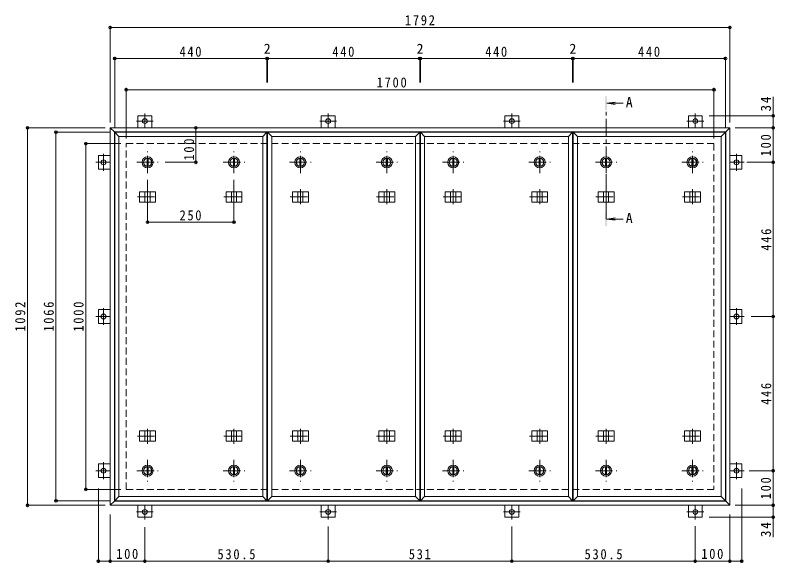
# Model space of a CAD drawing. Units: millimetres at full size, sheet at 1:10. Extents: x -2570 to 2311, y -1962 to 1296.
# Drawn here: x -2358 to -161, y -288 to 1296 of the extents above; entities that cross this region are included whole.
import ezdxf
from ezdxf.enums import TextEntityAlignment as Align

# ---------------------------------------------------------------- set-up
doc = ezdxf.new("R2010")
doc.units = ezdxf.units.MM
doc.header["$LTSCALE"] = 10
doc.header["$PDMODE"] = 32
doc.header["$PDSIZE"] = 8
doc.linetypes.add('CHAIN1', pattern=[8, 5, -1, 1, -1])
doc.linetypes.add('DASHED2', pattern=[3, 2, -1])
for name, color, linetype, lineweight in [('0-1_躯体', 2, 'DASHED2', 9), ('0-2_仕上', 3, 'Continuous', 9), ('0-3_建具', 4, 'Continuous', 9), ('0-5_寸法', 4, 'Continuous', 9), ('0-C', 2, 'Continuous', 9), ('0-E', 3, 'Continuous', 9), ('0-F', 7, 'Continuous', 9)]:
    doc.layers.add(name, color=color, linetype=linetype, lineweight=lineweight)
doc.styles.add('ＭＳ ゴシック', font='')
doc.styles.get('ＭＳ ゴシック').set_extended_font_data('MS Gothic')

msp = doc.modelspace()

# ---------------------------------------------------------------- linework, layer by layer
at = {"layer": '0-1_躯体'}
for p, q in [((-2036.8, 924.52), (-336.8, 924.52)), ((-2036.8, -75.48), (-2036.8, 924.52)), ((-336.8, 924.52), (-336.8, -75.48)), ((-336.8, -75.48), (-2036.8, -75.48))]:
    msp.add_line(p, q, dxfattribs=at)
at = {"layer": '0-2_仕上'}
for p, q in [((-2069.8, 957.52), (-2057.8, 945.52)), ((-2069.8, 957.52), (-1629.8, 957.52)), ((-2069.8, -108.48), (-2069.8, 957.52)), ((-2057.8, 945.52), (-1641.8, 945.52)), ((-2057.8, -96.48), (-2057.8, 945.52)), ((-1641.8, 945.52), (-1629.8, 957.52)), ((-1641.8, -96.48), (-1641.8, 945.52)), ((-1629.8, -108.48), (-1629.8, 957.52)), ((-1627.8, 957.52), (-1615.8, 945.52)), ((-1627.8, 957.52), (-1187.8, 957.52)), ((-1627.8, -108.48), (-1627.8, 957.52)), ((-1615.8, 945.52), (-1199.8, 945.52)), ((-1615.8, -96.48), (-1615.8, 945.52)), ((-1199.8, 945.52), (-1187.8, 957.52)), ((-1199.8, -96.48), (-1199.8, 945.52)), ((-1187.8, -108.48), (-1187.8, 957.52)), ((-1185.8, 957.52), (-1173.8, 945.52)), ((-1185.8, 957.52), (-745.8, 957.52)), ((-1185.8, -108.48), (-1185.8, 957.52)), ((-1173.8, 945.52), (-757.8, 945.52)), ((-1173.8, -96.48), (-1173.8, 945.52)), ((-757.8, 945.52), (-745.8, 957.52)), ((-757.8, -96.48), (-757.8, 945.52)), ((-745.8, -108.48), (-745.8, 957.52)), ((-743.8, 957.52), (-731.8, 945.52)), ((-743.8, 957.52), (-303.8, 957.52)), ((-743.8, -108.48), (-743.8, 957.52)), ((-731.8, 945.52), (-315.8, 945.52)), ((-731.8, -96.48), (-731.8, 945.52)), ((-315.8, 945.52), (-303.8, 957.52)), ((-315.8, -96.48), (-315.8, 945.52)), ((-303.8, -108.48), (-303.8, 957.52)), ((-2069.8, -108.48), (-2057.8, -96.48)), ((-1629.8, -108.48), (-2069.8, -108.48)), ((-1627.8, -108.48), (-1615.8, -96.48)), ((-1187.8, -108.48), (-1627.8, -108.48)), ((-1185.8, -108.48), (-1173.8, -96.48)), ((-745.8, -108.48), (-1185.8, -108.48)), ((-743.8, -108.48), (-731.8, -96.48)), ((-303.8, -108.48), (-743.8, -108.48))]:
    msp.add_line(p, q, dxfattribs=at)
for points in [[(-1629.8, -108.48), (-1641.8, -96.48), (-2057.8, -96.48)], [(-1187.8, -108.48), (-1199.8, -96.48), (-1615.8, -96.48)], [(-745.8, -108.48), (-757.8, -96.48), (-1173.8, -96.48)], [(-303.8, -108.48), (-315.8, -96.48), (-731.8, -96.48)]]:
    msp.add_lwpolyline(points, dxfattribs=at)
at = {"layer": '0-3_建具', "color": 2}
for p, q in [((-2082.8, 970.52), (-2070.8, 958.52)), ((-2082.8, 970.52), (-290.8, 970.52)), ((-2082.8, -121.48), (-2082.8, 970.52)), ((-302.8, 958.52), (-290.8, 970.52)), ((-290.8, 970.52), (-290.8, -121.48)), ((-2070.8, 958.52), (-302.8, 958.52)), ((-2070.8, -109.48), (-2070.8, 958.52)), ((-302.8, -109.48), (-302.8, 958.52)), ((-2070.8, -109.48), (-2082.8, -121.48)), ((-302.8, -109.48), (-2070.8, -109.48)), ((-302.8, -109.48), (-290.8, -121.48)), ((-290.8, -121.48), (-2082.8, -121.48))]:
    msp.add_line(p, q, dxfattribs=at)
at = {"layer": '0-3_建具', "linetype": 'CHAIN1'}
for p, q in [((-1974.8, 792.63), (-1974.8, 749.4)), ((-1724.8, 792.63), (-1724.8, 749.4)), ((-1532.8, 792.63), (-1532.8, 749.4)), ((-1282.8, 792.63), (-1282.8, 749.4)), ((-1090.8, 792.63), (-1090.8, 749.4)), ((-840.8, 792.63), (-840.8, 749.4)), ((-648.8, 792.63), (-648.8, 749.4)), ((-398.8, 792.63), (-398.8, 749.4)), ((-2004.21, 770.52), (-1945.39, 770.52)), ((-1754.21, 770.52), (-1695.39, 770.52)), ((-1562.21, 770.52), (-1503.39, 770.52)), ((-1312.21, 770.52), (-1253.39, 770.52)), ((-1120.21, 770.52), (-1061.39, 770.52)), ((-870.21, 770.52), (-811.39, 770.52)), ((-678.21, 770.52), (-619.39, 770.52)), ((-428.21, 770.52), (-369.39, 770.52)), ((-1974.8, 56.4), (-1974.8, 99.64)), ((-1724.8, 56.4), (-1724.8, 99.64)), ((-1532.8, 56.4), (-1532.8, 99.64)), ((-1282.8, 56.4), (-1282.8, 99.64)), ((-1090.8, 56.4), (-1090.8, 99.64)), ((-840.8, 56.4), (-840.8, 99.64)), ((-648.8, 56.4), (-648.8, 99.64)), ((-398.8, 56.4), (-398.8, 99.64)), ((-2004.21, 78.52), (-1945.39, 78.52)), ((-1754.21, 78.52), (-1695.39, 78.52)), ((-1562.21, 78.52), (-1503.39, 78.52)), ((-1312.21, 78.52), (-1253.39, 78.52)), ((-1120.21, 78.52), (-1061.39, 78.52)), ((-870.21, 78.52), (-811.39, 78.52)), ((-678.21, 78.52), (-619.39, 78.52)), ((-428.21, 78.52), (-369.39, 78.52))]:
    msp.add_line(p, q, dxfattribs=at)
at = {"layer": '0-3_建具'}
for p, q in [((-1997.89, 785.52), (-1997.89, 755.52)), ((-1997.89, 785.52), (-1951.71, 785.52)), ((-1982.3, 785.52), (-1982.3, 755.52)), ((-1967.3, 785.52), (-1967.3, 755.52)), ((-1951.71, 785.52), (-1951.71, 755.52)), ((-1747.89, 785.52), (-1747.89, 755.52)), ((-1747.89, 785.52), (-1701.71, 785.52)), ((-1732.3, 785.52), (-1732.3, 755.52)), ((-1717.3, 785.52), (-1717.3, 755.52)), ((-1701.71, 785.52), (-1701.71, 755.52)), ((-1555.89, 785.52), (-1555.89, 755.52)), ((-1555.89, 785.52), (-1509.71, 785.52)), ((-1540.3, 785.52), (-1540.3, 755.52)), ((-1525.3, 785.52), (-1525.3, 755.52)), ((-1509.71, 785.52), (-1509.71, 755.52)), ((-1305.89, 785.52), (-1305.89, 755.52)), ((-1305.89, 785.52), (-1259.71, 785.52)), ((-1290.3, 785.52), (-1290.3, 755.52)), ((-1275.3, 785.52), (-1275.3, 755.52)), ((-1259.71, 785.52), (-1259.71, 755.52)), ((-1113.89, 785.52), (-1113.89, 755.52)), ((-1113.89, 785.52), (-1067.71, 785.52)), ((-1098.3, 785.52), (-1098.3, 755.52)), ((-1083.3, 785.52), (-1083.3, 755.52)), ((-1067.71, 785.52), (-1067.71, 755.52)), ((-863.89, 785.52), (-863.89, 755.52)), ((-863.89, 785.52), (-817.71, 785.52)), ((-848.3, 785.52), (-848.3, 755.52)), ((-833.3, 785.52), (-833.3, 755.52)), ((-817.71, 785.52), (-817.71, 755.52)), ((-671.89, 785.52), (-671.89, 755.52)), ((-671.89, 785.52), (-625.71, 785.52)), ((-656.3, 785.52), (-656.3, 755.52)), ((-641.3, 785.52), (-641.3, 755.52)), ((-625.71, 785.52), (-625.71, 755.52)), ((-421.89, 785.52), (-421.89, 755.52)), ((-421.89, 785.52), (-375.71, 785.52)), ((-406.3, 785.52), (-406.3, 755.52)), ((-391.3, 785.52), (-391.3, 755.52)), ((-375.71, 785.52), (-375.71, 755.52)), ((-1997.89, 755.52), (-1951.71, 755.52)), ((-1747.89, 755.52), (-1701.71, 755.52)), ((-1555.89, 755.52), (-1509.71, 755.52)), ((-1305.89, 755.52), (-1259.71, 755.52)), ((-1113.89, 755.52), (-1067.71, 755.52)), ((-863.89, 755.52), (-817.71, 755.52)), ((-671.89, 755.52), (-625.71, 755.52)), ((-421.89, 755.52), (-375.71, 755.52)), ((-1997.89, 63.52), (-1997.89, 93.52)), ((-1997.89, 93.52), (-1951.71, 93.52)), ((-1982.3, 63.52), (-1982.3, 93.52)), ((-1967.3, 63.52), (-1967.3, 93.52)), ((-1951.71, 63.52), (-1951.71, 93.52)), ((-1747.89, 63.52), (-1747.89, 93.52)), ((-1747.89, 93.52), (-1701.71, 93.52)), ((-1732.3, 63.52), (-1732.3, 93.52)), ((-1717.3, 63.52), (-1717.3, 93.52)), ((-1701.71, 63.52), (-1701.71, 93.52)), ((-1555.89, 63.52), (-1555.89, 93.52)), ((-1555.89, 93.52), (-1509.71, 93.52)), ((-1540.3, 63.52), (-1540.3, 93.52)), ((-1525.3, 63.52), (-1525.3, 93.52)), ((-1509.71, 63.52), (-1509.71, 93.52)), ((-1305.89, 63.52), (-1305.89, 93.52)), ((-1305.89, 93.52), (-1259.71, 93.52)), ((-1290.3, 63.52), (-1290.3, 93.52)), ((-1275.3, 63.52), (-1275.3, 93.52)), ((-1259.71, 63.52), (-1259.71, 93.52)), ((-1113.89, 63.52), (-1113.89, 93.52)), ((-1113.89, 93.52), (-1067.71, 93.52)), ((-1098.3, 63.52), (-1098.3, 93.52)), ((-1083.3, 63.52), (-1083.3, 93.52)), ((-1067.71, 63.52), (-1067.71, 93.52)), ((-863.89, 63.52), (-863.89, 93.52)), ((-863.89, 93.52), (-817.71, 93.52)), ((-848.3, 63.52), (-848.3, 93.52)), ((-833.3, 63.52), (-833.3, 93.52)), ((-817.71, 63.52), (-817.71, 93.52)), ((-671.89, 63.52), (-671.89, 93.52)), ((-671.89, 93.52), (-625.71, 93.52)), ((-656.3, 63.52), (-656.3, 93.52)), ((-641.3, 63.52), (-641.3, 93.52)), ((-625.71, 63.52), (-625.71, 93.52)), ((-421.89, 63.52), (-421.89, 93.52)), ((-421.89, 93.52), (-375.71, 93.52)), ((-406.3, 63.52), (-406.3, 93.52)), ((-391.3, 63.52), (-391.3, 93.52)), ((-375.71, 63.52), (-375.71, 93.52)), ((-1997.89, 63.52), (-1951.71, 63.52)), ((-1747.89, 63.52), (-1701.71, 63.52)), ((-1555.89, 63.52), (-1509.71, 63.52)), ((-1305.89, 63.52), (-1259.71, 63.52)), ((-1113.89, 63.52), (-1067.71, 63.52)), ((-863.89, 63.52), (-817.71, 63.52)), ((-671.89, 63.52), (-625.71, 63.52)), ((-421.89, 63.52), (-375.71, 63.52))]:
    msp.add_line(p, q, dxfattribs=at)
at = {"layer": '0-5_寸法'}
for p, q in [((-646.8, 1041.33), (-622.01, 1044.6)), ((-646.8, 1041.33), (-622.01, 1038.07)), ((-646.8, 1041.33), (-599.34, 1041.33)), ((-646.8, 706.21), (-622.01, 709.47)), ((-646.8, 706.21), (-622.01, 702.95)), ((-646.8, 706.21), (-599.34, 706.21))]:
    msp.add_line(p, q, dxfattribs=at)
at = {"layer": '0-5_寸法', "linetype": 'CHAIN1'}
msp.add_line((-648.8, 706.21), (-648.8, 1021.33), dxfattribs=at)
at = {"layer": '0-5_寸法'}
for points in [[(-646.8, 1061.33), (-650.8, 1061.33), (-646.8, 1021.33), (-650.8, 1021.33)], [(-646.8, 686.21), (-650.8, 686.21), (-646.8, 726.21), (-650.8, 726.21)]]:
    msp.add_solid(points, dxfattribs=at)
at = {"layer": '0-C', "linetype": 'CHAIN1'}
for p, q in [((-1974.8, 839.52), (-1974.8, 901.52)), ((-1724.8, 839.52), (-1724.8, 901.52)), ((-1532.8, 839.52), (-1532.8, 901.52)), ((-1282.8, 839.52), (-1282.8, 901.52)), ((-1090.8, 839.52), (-1090.8, 901.52)), ((-840.8, 839.52), (-840.8, 901.52)), ((-648.8, 839.52), (-648.8, 901.52)), ((-398.8, 839.52), (-398.8, 901.52)), ((-2005.8, 870.52), (-1943.8, 870.52)), ((-1755.8, 870.52), (-1693.8, 870.52)), ((-1563.8, 870.52), (-1501.8, 870.52)), ((-1313.8, 870.52), (-1251.8, 870.52)), ((-1121.8, 870.52), (-1059.8, 870.52)), ((-871.8, 870.52), (-809.8, 870.52)), ((-679.8, 870.52), (-617.8, 870.52)), ((-429.8, 870.52), (-367.8, 870.52)), ((-1974.8, 9.52), (-1974.8, -52.48)), ((-1724.8, 9.52), (-1724.8, -52.48)), ((-1532.8, 9.52), (-1532.8, -52.48)), ((-1282.8, 9.52), (-1282.8, -52.48)), ((-1090.8, 9.52), (-1090.8, -52.48)), ((-840.8, 9.52), (-840.8, -52.48)), ((-648.8, 9.52), (-648.8, -52.48)), ((-398.8, 9.52), (-398.8, -52.48)), ((-2005.8, -21.48), (-1943.8, -21.48)), ((-1755.8, -21.48), (-1693.8, -21.48)), ((-1563.8, -21.48), (-1501.8, -21.48)), ((-1313.8, -21.48), (-1251.8, -21.48)), ((-1121.8, -21.48), (-1059.8, -21.48)), ((-871.8, -21.48), (-809.8, -21.48)), ((-679.8, -21.48), (-617.8, -21.48)), ((-429.8, -21.48), (-367.8, -21.48))]:
    msp.add_line(p, q, dxfattribs=at)
at = {"layer": '0-C'}
for p, q in [((-1976.3, 881.92), (-1976.3, 859.12)), ((-1973.3, 881.92), (-1973.3, 859.12)), ((-1726.3, 881.92), (-1726.3, 859.12)), ((-1723.3, 881.92), (-1723.3, 859.12)), ((-1534.3, 881.92), (-1534.3, 859.12)), ((-1531.3, 881.92), (-1531.3, 859.12)), ((-1284.3, 881.92), (-1284.3, 859.12)), ((-1281.3, 881.92), (-1281.3, 859.12)), ((-1092.3, 881.92), (-1092.3, 859.12)), ((-1089.3, 881.92), (-1089.3, 859.12)), ((-842.3, 881.92), (-842.3, 859.12)), ((-839.3, 881.92), (-839.3, 859.12)), ((-650.3, 881.92), (-650.3, 859.12)), ((-647.3, 881.92), (-647.3, 859.12)), ((-400.3, 881.92), (-400.3, 859.12)), ((-397.3, 881.92), (-397.3, 859.12)), ((-1976.3, -32.89), (-1976.3, -10.08)), ((-1973.3, -32.89), (-1973.3, -10.08)), ((-1726.3, -32.89), (-1726.3, -10.08)), ((-1723.3, -32.89), (-1723.3, -10.08)), ((-1534.3, -32.89), (-1534.3, -10.08)), ((-1531.3, -32.89), (-1531.3, -10.08)), ((-1284.3, -32.89), (-1284.3, -10.08)), ((-1281.3, -32.89), (-1281.3, -10.08)), ((-1092.3, -32.89), (-1092.3, -10.08)), ((-1089.3, -32.89), (-1089.3, -10.08)), ((-842.3, -32.89), (-842.3, -10.08)), ((-839.3, -32.89), (-839.3, -10.08)), ((-650.3, -32.89), (-650.3, -10.08)), ((-647.3, -32.89), (-647.3, -10.08)), ((-400.3, -32.89), (-400.3, -10.08)), ((-397.3, -32.89), (-397.3, -10.08))]:
    msp.add_line(p, q, dxfattribs=at)
for centre, radius in [((-1974.8, 870.52), 16), ((-1974.8, 870.52), 12), ((-1974.8, 870.52), 11.5), ((-1724.8, 870.52), 16), ((-1724.8, 870.52), 12), ((-1724.8, 870.52), 11.5), ((-1532.8, 870.52), 16), ((-1532.8, 870.52), 12), ((-1532.8, 870.52), 11.5), ((-1282.8, 870.52), 16), ((-1282.8, 870.52), 12), ((-1282.8, 870.52), 11.5), ((-1090.8, 870.52), 16), ((-1090.8, 870.52), 12), ((-1090.8, 870.52), 11.5), ((-840.8, 870.52), 16), ((-840.8, 870.52), 12), ((-840.8, 870.52), 11.5), ((-648.8, 870.52), 16), ((-648.8, 870.52), 12), ((-648.8, 870.52), 11.5), ((-398.8, 870.52), 16), ((-398.8, 870.52), 12), ((-398.8, 870.52), 11.5), ((-1974.8, -21.48), 16), ((-1974.8, -21.48), 12), ((-1974.8, -21.48), 11.5), ((-1724.8, -21.48), 16), ((-1724.8, -21.48), 12), ((-1724.8, -21.48), 11.5), ((-1532.8, -21.48), 16), ((-1532.8, -21.48), 12), ((-1532.8, -21.48), 11.5), ((-1282.8, -21.48), 16), ((-1282.8, -21.48), 12), ((-1282.8, -21.48), 11.5), ((-1090.8, -21.48), 16), ((-1090.8, -21.48), 12), ((-1090.8, -21.48), 11.5), ((-840.8, -21.48), 16), ((-840.8, -21.48), 12), ((-840.8, -21.48), 11.5), ((-648.8, -21.48), 16), ((-648.8, -21.48), 12), ((-648.8, -21.48), 11.5), ((-398.8, -21.48), 16), ((-398.8, -21.48), 12), ((-398.8, -21.48), 11.5)]:
    msp.add_circle(centre, radius, dxfattribs=at)
at = {"layer": '0-E', "linetype": 'CHAIN1'}
for p, q in [((-1982.8, 1011.69), (-1982.8, 970.52)), ((-1452.3, 1011.69), (-1452.3, 970.52)), ((-921.3, 1011.69), (-921.3, 970.52)), ((-390.8, 1011.69), (-390.8, 970.52)), ((-1958.42, 989.72), (-2007.18, 989.72)), ((-1427.92, 989.72), (-1476.68, 989.72)), ((-896.92, 989.72), (-945.68, 989.72)), ((-366.42, 989.72), (-415.18, 989.72)), ((-2102, 894.89), (-2102, 846.14)), ((-271.6, 846.14), (-271.6, 894.89)), ((-2123.97, 870.52), (-2082.8, 870.52)), ((-249.63, 870.52), (-290.8, 870.52)), ((-2102, 448.89), (-2102, 400.14)), ((-271.6, 400.14), (-271.6, 448.89)), ((-2123.97, 424.52), (-2082.8, 424.52)), ((-249.63, 424.52), (-290.8, 424.52)), ((-2102, 2.89), (-2102, -45.86)), ((-271.6, -45.86), (-271.6, 2.89)), ((-2123.97, -21.48), (-2082.8, -21.48)), ((-249.63, -21.48), (-290.8, -21.48)), ((-1982.8, -162.66), (-1982.8, -121.48)), ((-1452.3, -162.66), (-1452.3, -121.48)), ((-921.3, -162.66), (-921.3, -121.48)), ((-390.8, -162.66), (-390.8, -121.48)), ((-2007.18, -140.68), (-1958.42, -140.68)), ((-1476.68, -140.68), (-1427.92, -140.68)), ((-945.68, -140.68), (-896.92, -140.68)), ((-415.18, -140.68), (-366.42, -140.68))]:
    msp.add_line(p, q, dxfattribs=at)
at = {"layer": '0-E'}
for p, q in [((-2002.8, 1004.72), (-1962.8, 1004.72)), ((-2002.8, 1004.72), (-2002.8, 970.52)), ((-1962.8, 1004.72), (-1962.8, 970.52)), ((-1472.3, 1004.72), (-1432.3, 1004.72)), ((-1472.3, 1004.72), (-1472.3, 970.52)), ((-1432.3, 1004.72), (-1432.3, 970.52)), ((-941.3, 1004.72), (-901.3, 1004.72)), ((-941.3, 1004.72), (-941.3, 970.52)), ((-901.3, 1004.72), (-901.3, 970.52)), ((-410.8, 1004.72), (-370.8, 1004.72)), ((-410.8, 1004.72), (-410.8, 970.52)), ((-370.8, 1004.72), (-370.8, 970.52)), ((-2117, 850.52), (-2117, 890.52)), ((-2117, 890.52), (-2082.8, 890.52)), ((-256.6, 890.52), (-290.8, 890.52)), ((-256.6, 890.52), (-256.6, 850.52)), ((-2117, 850.52), (-2082.8, 850.52)), ((-256.6, 850.52), (-290.8, 850.52)), ((-2117, 404.52), (-2117, 444.52)), ((-2117, 444.52), (-2082.8, 444.52)), ((-256.6, 444.52), (-290.8, 444.52)), ((-256.6, 444.52), (-256.6, 404.52)), ((-2117, 404.52), (-2082.8, 404.52)), ((-256.6, 404.52), (-290.8, 404.52)), ((-2117, -41.48), (-2117, -1.48)), ((-2117, -1.48), (-2082.8, -1.48)), ((-256.6, -1.48), (-290.8, -1.48)), ((-256.6, -1.48), (-256.6, -41.48)), ((-2117, -41.48), (-2082.8, -41.48)), ((-256.6, -41.48), (-290.8, -41.48)), ((-2002.8, -155.68), (-2002.8, -121.48)), ((-1962.8, -155.68), (-1962.8, -121.48)), ((-1472.3, -155.68), (-1472.3, -121.48)), ((-1432.3, -155.68), (-1432.3, -121.48)), ((-941.3, -155.68), (-941.3, -121.48)), ((-901.3, -155.68), (-901.3, -121.48)), ((-410.8, -155.68), (-410.8, -121.48)), ((-370.8, -155.68), (-370.8, -121.48)), ((-1962.8, -155.68), (-2002.8, -155.68)), ((-1432.3, -155.68), (-1472.3, -155.68)), ((-901.3, -155.68), (-941.3, -155.68)), ((-370.8, -155.68), (-410.8, -155.68))]:
    msp.add_line(p, q, dxfattribs=at)
for centre in [(-1982.8, 989.72), (-1452.3, 989.72), (-921.3, 989.72), (-390.8, 989.72), (-2102, 870.52), (-271.6, 870.52), (-2102, 424.52), (-271.6, 424.52), (-2102, -21.48), (-271.6, -21.48), (-1982.8, -140.68), (-1452.3, -140.68), (-921.3, -140.68), (-390.8, -140.68)]:
    msp.add_circle(centre, 7, dxfattribs=at)
at = {"layer": '0-F'}
for p, q in [((-2082.8, 985.52), (-2082.8, 1265.52)), ((-2082.8, 1260.52), (-290.8, 1260.52)), ((-290.8, 985.52), (-290.8, 1265.52)), ((-2069.8, 972.52), (-2069.8, 1175.52)), ((-2069.8, 1170.52), (-1629.8, 1170.52)), ((-1629.8, 1173.52), (-1629.8, 1101.16)), ((-1629.8, 1170.52), (-1627.8, 1170.52)), ((-1627.8, 1173.52), (-1627.8, 1101.16)), ((-1627.8, 1170.52), (-1187.8, 1170.52)), ((-1187.8, 1173.52), (-1187.8, 1101.16)), ((-1187.8, 1170.52), (-1185.8, 1170.52)), ((-1185.8, 1173.52), (-1185.8, 1101.16)), ((-1185.8, 1170.52), (-745.8, 1170.52)), ((-745.8, 1173.52), (-745.8, 1101.16)), ((-745.8, 1170.52), (-743.8, 1170.52)), ((-743.8, 1173.52), (-743.8, 1101.16)), ((-743.8, 1170.52), (-303.8, 1170.52)), ((-303.8, 972.52), (-303.8, 1175.52)), ((-2036.8, 939.52), (-2036.8, 1085.52)), ((-2036.8, 1080.52), (-336.8, 1080.52)), ((-336.8, 939.52), (-336.8, 1085.52)), ((-165.82, 1004.72), (-165.82, 1059.9)), ((-160.82, 1004.72), (-350.8, 1004.72)), ((-165.82, 970.52), (-165.82, 1004.72)), ((-2097.8, 970.52), (-2327.06, 970.52)), ((-2322.06, -121.48), (-2322.06, 970.52)), ((-1834.88, 970.52), (-1834.88, 870.52)), ((-275.8, 970.52), (-160.82, 970.52)), ((-165.82, 870.52), (-165.82, 970.52)), ((-2084.8, 957.52), (-2244.59, 957.52)), ((-2239.59, -108.48), (-2239.59, 957.52)), ((-2051.8, 924.52), (-2158.42, 924.52)), ((-2153.42, -75.48), (-2153.42, 924.52)), ((-1831.88, 870.52), (-1923.8, 870.52)), ((-241.87, 870.52), (-160.82, 870.52)), ((-165.82, 870.52), (-165.82, 424.52)), ((-1974.8, 694.22), (-1974.8, 819.52)), ((-1724.8, 694.22), (-1724.8, 819.52)), ((-1974.8, 697.22), (-1724.8, 697.22)), ((-162.82, 424.52), (-229.63, 424.52)), ((-165.82, 424.52), (-165.82, -21.48)), ((-235.28, -21.48), (-160.82, -21.48)), ((-165.82, -121.48), (-165.82, -21.48)), ((-2051.8, -75.48), (-2158.42, -75.48)), ((-2117, -287.85), (-2117, -72.69)), ((-256.6, -287.85), (-256.6, -72.69)), ((-2084.8, -108.48), (-2244.59, -108.48)), ((-2097.8, -121.48), (-2327.06, -121.48)), ((-275.8, -121.48), (-160.82, -121.48)), ((-165.82, -121.48), (-165.82, -155.68)), ((-2082.8, -147.69), (-2082.8, -287.85)), ((-290.8, -147.69), (-290.8, -287.85)), ((-160.82, -155.68), (-350.8, -155.68)), ((-165.82, -155.68), (-165.82, -213.63)), ((-1982.8, -184.99), (-1982.8, -287.85)), ((-1452.3, -285.85), (-1452.3, -182.66)), ((-921.3, -285.85), (-921.3, -182.66)), ((-390.8, -181.62), (-390.8, -287.85)), ((-2117, -282.85), (-2082.8, -282.85)), ((-2082.8, -282.85), (-1982.8, -282.85)), ((-1982.8, -282.85), (-1452.3, -282.85)), ((-1452.3, -282.85), (-921.3, -282.85)), ((-921.3, -282.85), (-390.8, -282.85)), ((-390.8, -282.85), (-290.8, -282.85)), ((-290.8, -282.85), (-256.6, -282.85))]:
    msp.add_line(p, q, dxfattribs=at)
for p in [(-2082.8, 1260.52), (-290.8, 1260.52), (-2069.8, 1170.52), (-1629.8, 1170.52), (-1627.8, 1170.52), (-1187.8, 1170.52), (-1185.8, 1170.52), (-745.8, 1170.52), (-743.8, 1170.52), (-303.8, 1170.52), (-2036.8, 1080.52), (-336.8, 1080.52), (-165.82, 1004.72), (-2322.06, 970.52), (-1834.88, 970.52), (-165.82, 970.52), (-2239.59, 957.52), (-2153.42, 924.52), (-1834.88, 870.52), (-165.82, 870.52), (-1974.8, 697.22), (-1724.8, 697.22), (-165.82, 424.52), (-165.82, -21.48), (-2153.42, -75.48), (-2239.59, -108.48), (-2322.06, -121.48), (-165.82, -121.48), (-165.82, -155.68), (-2117, -282.85), (-2082.8, -282.85), (-1982.8, -282.85), (-1452.3, -282.85), (-921.3, -282.85), (-390.8, -282.85), (-290.8, -282.85), (-256.6, -282.85)]:
    msp.add_point(p, dxfattribs=at)

# ---------------------------------------------------------------- texts
at = {"layer": '0-5_寸法', "color": 2, "style": 'ＭＳ ゴシック'}
for p in [(-591.77, 1020.94), (-591.77, 685.81)]:
    msp.add_text('A', height=29.33, dxfattribs=at).set_placement(p, align=Align.BOTTOM_LEFT)
at = {"layer": '0-F', "color": 2, "style": 'ＭＳ ゴシック'}
for p in [(-1638.8, 1175.52), (-1196.8, 1175.52), (-754.8, 1175.52)]:
    msp.add_text('2', height=29.33, dxfattribs=at).set_placement(p, align=Align.BOTTOM_LEFT)
at = {"layer": '0-F', "color": 2, "char_height": 29.33, "attachment_point": 7, "style": 'ＭＳ ゴシック'}
for s, insert in [('\\T1.28;\\W0.9;1792', (-1230.55, 1266.52)), ('\\T1.27;\\W0.9;440', (-1882.3, 1175.52)), ('\\T1.27;\\W0.9;440', (-1440.3, 1175.52)), ('\\T1.27;\\W0.9;440', (-998.3, 1175.52)), ('\\T1.27;\\W0.9;440', (-556.3, 1175.52)), ('\\T1.28;\\W0.9;1700', (-1312.22, 1086.52)), ('\\T1.27;\\W0.9;250', (-1882.3, 702.22)), ('\\T1.27;\\W0.9;100', (-2065.3, -276.85)), ('\\T1.28;\\W0.9;530.5', (-1772.55, -277.85)), ('\\T1.27;\\W0.9;531', (-1219.3, -277.85)), ('\\T1.28;\\W0.9;530.5', (-711.05, -277.85)), ('\\T1.27;\\W0.9;100', (-373.3, -276.85))]:
    msp.add_mtext(s, dxfattribs=dict(at, insert=insert))
at = {"layer": '0-F', "color": 2, "char_height": 29.33, "attachment_point": 7, "rotation": 90, "style": 'ＭＳ ゴシック'}
for s, insert in [('\\T1.27;\\W0.95;34', (-171.82, 1017.4)), ('\\T1.27;\\W0.9;100', (-171.82, 888.02)), ('\\T1.27;\\W0.9;100', (-1839.88, 875.61)), ('\\T1.27;\\W0.9;446', (-170.82, 615.02)), ('\\T1.28;\\W0.9;1092', (-2328.06, 380.77)), ('\\T1.28;\\W0.9;1066', (-2245.59, 380.77)), ('\\T1.28;\\W0.9;1000', (-2159.42, 380.77)), ('\\T1.27;\\W0.9;446', (-170.82, 169.02)), ('\\T1.27;\\W0.9;100', (-171.82, -103.98)), ('\\T1.27;\\W0.95;34', (-171.82, -213.63))]:
    msp.add_mtext(s, dxfattribs=dict(at, insert=insert))

doc.saveas('drawing.dxf')
